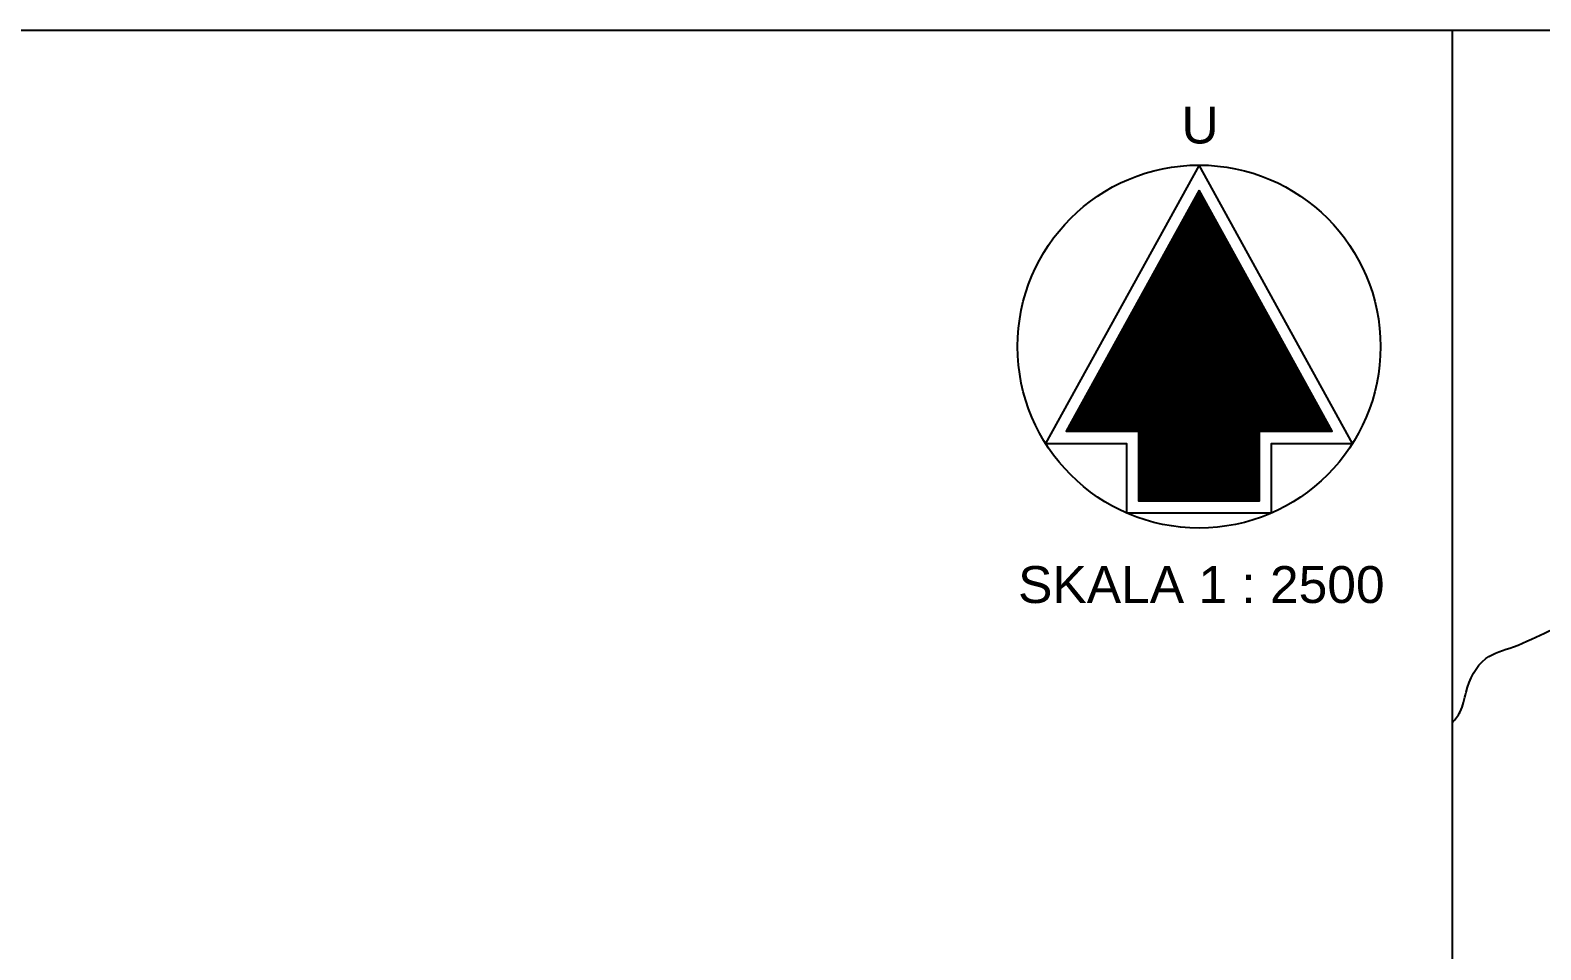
# Model space of a CAD drawing. Header units: metres. Extents: x -750 to 1235, y -4011 to -2636.
# Drawn here: x 589.5 to 917.2, y -2835.1 to -2635.6 of the extents above; entities that cross this region are included whole.
import ezdxf

# ---------------------------------------------------------------- set-up
doc = ezdxf.new("R2010")
doc.units = ezdxf.units.M
doc.header["$MEASUREMENT"] = 0
for name, color, linetype in [('BL', 7, 'CONTINUOUS'), ('EDIT', 1, 'CONTINUOUS'), ('EDIT2', 7, 'CONTINUOUS')]:
    doc.layers.add(name, color=color, linetype=linetype)
doc.styles.add('STYLE2', font='arial.ttf', dxfattribs={"width": 1.5, "height": 1.5})

msp = doc.modelspace()

# ---------------------------------------------------------------- linework, layer by layer
at = {"layer": 'BL'}
for p, q in [((842.79, -2670.84), (843.38, -2670.84)), ((842.97, -2670.52), (843.2, -2670.52)), ((840.98, -2674.12), (845.19, -2674.12)), ((841.16, -2673.8), (845.01, -2673.8)), ((841.35, -2673.47), (844.83, -2673.47)), ((841.53, -2673.14), (844.65, -2673.14)), ((841.71, -2672.81), (844.46, -2672.81)), ((841.89, -2672.48), (844.28, -2672.48)), ((842.07, -2672.16), (844.1, -2672.16)), ((842.25, -2671.83), (843.92, -2671.83)), ((842.43, -2671.5), (843.74, -2671.5)), ((842.61, -2671.17), (843.56, -2671.17)), ((839.17, -2677.41), (847, -2677.41)), ((839.35, -2677.08), (846.82, -2677.08)), ((839.54, -2676.75), (846.64, -2676.75)), ((839.72, -2676.42), (846.46, -2676.42)), ((839.9, -2676.09), (846.27, -2676.09)), ((840.08, -2675.77), (846.09, -2675.77)), ((840.26, -2675.44), (845.91, -2675.44)), ((840.44, -2675.11), (845.73, -2675.11)), ((840.62, -2674.78), (845.55, -2674.78)), ((840.8, -2674.45), (845.37, -2674.45)), ((837.36, -2680.69), (848.81, -2680.69)), ((837.54, -2680.36), (848.63, -2680.36)), ((837.72, -2680.03), (848.45, -2680.03)), ((837.91, -2679.7), (848.27, -2679.7)), ((838.09, -2679.37), (848.08, -2679.37)), ((838.27, -2679.05), (847.9, -2679.05)), ((838.45, -2678.72), (847.72, -2678.72)), ((838.63, -2678.39), (847.54, -2678.39)), ((838.81, -2678.06), (847.36, -2678.06)), ((838.99, -2677.73), (847.18, -2677.73)), ((835.55, -2683.97), (850.62, -2683.97)), ((835.73, -2683.64), (850.44, -2683.64)), ((835.91, -2683.31), (850.26, -2683.31)), ((836.1, -2682.98), (850.08, -2682.98)), ((836.28, -2682.66), (849.89, -2682.66)), ((836.46, -2682.33), (849.71, -2682.33)), ((836.64, -2682), (849.53, -2682)), ((836.82, -2681.67), (849.35, -2681.67)), ((837, -2681.34), (849.17, -2681.34)), ((837.18, -2681.02), (848.99, -2681.02)), ((833.74, -2687.25), (852.43, -2687.25)), ((833.92, -2686.92), (852.25, -2686.92)), ((834.1, -2686.59), (852.07, -2686.59)), ((834.29, -2686.27), (851.89, -2686.27)), ((834.47, -2685.94), (851.71, -2685.94)), ((834.65, -2685.61), (851.52, -2685.61)), ((834.83, -2685.28), (851.34, -2685.28)), ((835.01, -2684.95), (851.16, -2684.95)), ((835.19, -2684.62), (850.98, -2684.62)), ((835.37, -2684.3), (850.8, -2684.3)), ((831.93, -2690.53), (854.24, -2690.53)), ((832.11, -2690.2), (854.06, -2690.2)), ((832.29, -2689.87), (853.88, -2689.87)), ((832.48, -2689.55), (853.7, -2689.55)), ((832.66, -2689.22), (853.52, -2689.22)), ((832.84, -2688.89), (853.33, -2688.89)), ((833.02, -2688.56), (853.15, -2688.56)), ((833.2, -2688.23), (852.97, -2688.23)), ((833.38, -2687.91), (852.79, -2687.91)), ((833.56, -2687.58), (852.61, -2687.58)), ((830.12, -2693.81), (856.05, -2693.81)), ((830.3, -2693.48), (855.87, -2693.48)), ((830.48, -2693.16), (855.69, -2693.16)), ((830.67, -2692.83), (855.51, -2692.83)), ((830.85, -2692.5), (855.33, -2692.5)), ((831.03, -2692.17), (855.14, -2692.17)), ((831.21, -2691.84), (854.96, -2691.84)), ((831.39, -2691.52), (854.78, -2691.52)), ((831.57, -2691.19), (854.6, -2691.19)), ((831.75, -2690.86), (854.42, -2690.86)), ((828.31, -2697.09), (857.86, -2697.09)), ((828.49, -2696.77), (857.68, -2696.77)), ((828.67, -2696.44), (857.5, -2696.44)), ((828.85, -2696.11), (857.32, -2696.11)), ((829.04, -2695.78), (857.14, -2695.78)), ((829.22, -2695.45), (856.95, -2695.45)), ((829.4, -2695.12), (856.77, -2695.12)), ((829.58, -2694.8), (856.59, -2694.8)), ((829.76, -2694.47), (856.41, -2694.47)), ((829.94, -2694.14), (856.23, -2694.14)), ((826.5, -2700.37), (859.67, -2700.37)), ((826.68, -2700.05), (859.49, -2700.05)), ((826.86, -2699.72), (859.31, -2699.72)), ((827.04, -2699.39), (859.13, -2699.39)), ((827.23, -2699.06), (858.95, -2699.06)), ((827.41, -2698.73), (858.76, -2698.73)), ((827.59, -2698.41), (858.58, -2698.41)), ((827.77, -2698.08), (858.4, -2698.08)), ((827.95, -2697.75), (858.22, -2697.75)), ((828.13, -2697.42), (858.04, -2697.42)), ((824.69, -2703.66), (861.48, -2703.66)), ((824.87, -2703.33), (861.3, -2703.33)), ((825.05, -2703), (861.12, -2703)), ((825.23, -2702.67), (860.94, -2702.67)), ((825.42, -2702.34), (860.76, -2702.34)), ((825.6, -2702.02), (860.57, -2702.02)), ((825.78, -2701.69), (860.39, -2701.69)), ((825.96, -2701.36), (860.21, -2701.36)), ((826.14, -2701.03), (860.03, -2701.03)), ((826.32, -2700.7), (859.85, -2700.7)), ((822.88, -2706.94), (863.29, -2706.94)), ((823.06, -2706.61), (863.11, -2706.61)), ((823.24, -2706.28), (862.93, -2706.28)), ((823.42, -2705.95), (862.75, -2705.95)), ((823.61, -2705.62), (862.57, -2705.62)), ((823.79, -2705.3), (862.39, -2705.3)), ((823.97, -2704.97), (862.2, -2704.97)), ((824.15, -2704.64), (862.02, -2704.64)), ((824.33, -2704.31), (861.84, -2704.31)), ((824.51, -2703.98), (861.66, -2703.98)), ((821.07, -2710.22), (865.1, -2710.22)), ((821.25, -2709.89), (864.92, -2709.89)), ((821.43, -2709.56), (864.74, -2709.56)), ((821.61, -2709.23), (864.56, -2709.23)), ((821.8, -2708.91), (864.38, -2708.91)), ((821.98, -2708.58), (864.2, -2708.58)), ((822.16, -2708.25), (864.01, -2708.25)), ((822.34, -2707.92), (863.83, -2707.92)), ((822.52, -2707.59), (863.65, -2707.59)), ((822.7, -2707.27), (863.47, -2707.27)), ((819.26, -2713.5), (866.91, -2713.5)), ((819.44, -2713.17), (866.73, -2713.17)), ((819.62, -2712.84), (866.55, -2712.84)), ((819.8, -2712.52), (866.37, -2712.52)), ((819.98, -2712.19), (866.19, -2712.19)), ((820.17, -2711.86), (866.01, -2711.86)), ((820.35, -2711.53), (865.82, -2711.53)), ((820.53, -2711.2), (865.64, -2711.2)), ((820.71, -2710.87), (865.46, -2710.87)), ((820.89, -2710.55), (865.28, -2710.55)), ((817.45, -2716.78), (868.72, -2716.78)), ((817.63, -2716.45), (868.54, -2716.45)), ((817.81, -2716.12), (868.36, -2716.12)), ((817.99, -2715.8), (868.18, -2715.8)), ((818.17, -2715.47), (868, -2715.47)), ((818.36, -2715.14), (867.82, -2715.14)), ((818.54, -2714.81), (867.63, -2714.81)), ((818.72, -2714.48), (867.45, -2714.48)), ((818.9, -2714.16), (867.27, -2714.16)), ((819.08, -2713.83), (867.09, -2713.83)), ((815.64, -2720.06), (870.53, -2720.06)), ((815.82, -2719.73), (870.35, -2719.73)), ((816, -2719.41), (870.17, -2719.41)), ((816.18, -2719.08), (869.99, -2719.08)), ((816.36, -2718.75), (869.81, -2718.75)), ((816.55, -2718.42), (869.63, -2718.42)), ((816.73, -2718.09), (869.44, -2718.09)), ((816.91, -2717.77), (869.26, -2717.77)), ((817.09, -2717.44), (869.08, -2717.44)), ((817.27, -2717.11), (868.9, -2717.11)), ((814.37, -2722.36), (871.8, -2722.36)), ((814.55, -2722.03), (871.62, -2722.03)), ((814.74, -2721.7), (871.44, -2721.7)), ((814.92, -2721.37), (871.26, -2721.37)), ((815.1, -2721.05), (871.07, -2721.05)), ((815.28, -2720.72), (870.89, -2720.72)), ((815.46, -2720.39), (870.71, -2720.39)), ((829.96, -2722.69), (856.21, -2722.69)), ((829.96, -2723.02), (856.21, -2723.02)), ((829.96, -2723.34), (856.21, -2723.34)), ((829.96, -2723.67), (856.21, -2723.67)), ((829.96, -2724), (856.21, -2724)), ((829.96, -2724.33), (856.21, -2724.33)), ((829.96, -2724.66), (856.21, -2724.66)), ((829.96, -2724.98), (856.21, -2724.98)), ((829.96, -2725.31), (856.21, -2725.31)), ((829.96, -2725.64), (856.21, -2725.64)), ((829.96, -2725.97), (856.21, -2725.97)), ((829.96, -2726.3), (856.21, -2726.3)), ((829.96, -2726.62), (856.21, -2726.62)), ((829.96, -2726.95), (856.21, -2726.95)), ((829.96, -2727.28), (856.21, -2727.28)), ((829.96, -2727.61), (856.21, -2727.61)), ((829.96, -2727.94), (856.21, -2727.94)), ((829.96, -2728.27), (856.21, -2728.27)), ((829.96, -2728.59), (856.21, -2728.59)), ((829.96, -2728.92), (856.21, -2728.92)), ((829.96, -2729.25), (856.21, -2729.25)), ((829.96, -2729.58), (856.21, -2729.58)), ((829.96, -2729.91), (856.21, -2729.91)), ((829.96, -2730.23), (856.21, -2730.23)), ((829.96, -2730.56), (856.21, -2730.56)), ((829.96, -2730.89), (856.21, -2730.89)), ((829.96, -2731.22), (856.21, -2731.22)), ((829.96, -2731.55), (856.21, -2731.55)), ((829.96, -2731.87), (856.21, -2731.87)), ((829.96, -2732.2), (856.21, -2732.2)), ((829.96, -2732.53), (856.21, -2732.53)), ((829.96, -2732.86), (856.21, -2732.86)), ((829.96, -2733.19), (856.21, -2733.19)), ((829.96, -2733.52), (856.21, -2733.52)), ((829.96, -2733.84), (856.21, -2733.84)), ((829.96, -2734.17), (856.21, -2734.17)), ((829.96, -2734.5), (856.21, -2734.5)), ((829.96, -2734.83), (856.21, -2734.83)), ((829.96, -2735.16), (856.21, -2735.16)), ((829.96, -2735.48), (856.21, -2735.48)), ((829.96, -2735.81), (856.21, -2735.81)), ((829.96, -2736.14), (856.21, -2736.14)), ((829.96, -2736.47), (856.21, -2736.47)), ((829.96, -2736.8), (856.21, -2736.8)), ((829.96, -2737.12), (856.21, -2737.12)), ((829.96, -2737.45), (856.21, -2737.45))]:
    msp.add_line(p, q, dxfattribs=at)
msp.add_lwpolyline([(843.09, -2664.88), (809.78, -2725.25), (827.34, -2725.25), (827.34, -2740.34), (858.84, -2740.34), (858.84, -2725.25), (876.39, -2725.25), (843.09, -2664.88)], dxfattribs=at)
msp.add_lwpolyline([(843.09, -2670.31), (814.22, -2722.63), (829.96, -2722.63), (829.96, -2737.72), (856.21, -2737.72), (856.21, -2722.63), (871.95, -2722.63)], close=True, dxfattribs=at)
msp.add_circle((843.09, -2704.25), 39.37, dxfattribs=at)
at = {"layer": 'EDIT', "color": 8}
msp.add_open_spline([(897.99, -2785.85), (898.69, -2785.14), (900.2, -2783.2), (901.07, -2777.88), (904.12, -2771.39), (912.1, -2769.39), (919.11, -2765.7), (928.37, -2762.15), (931.23, -2753.04), (937.78, -2746.53), (945.28, -2741.13), (954.13, -2743.89), (961.94, -2746.71), (967.21, -2754.56), (973.98, -2759.19), (978.01, -2765.67), (984.97, -2765.93), (989.66, -2771.12), (996.62, -2773.4), (1003.85, -2777.58), (1010.23, -2783.56), (1016.4, -2790.95), (1024.57, -2797.02), (1033.58, -2801.88), (1043.02, -2809.46), (1041.92, -2819.72), (1045.59, -2831.05), (1058.55, -2828.51), (1068.22, -2829.33), (1077.71, -2829.4), (1084.13, -2828.88), (1090.08, -2823.78), (1098.18, -2826.77), (1104.86, -2828.53), (1111.13, -2832.35), (1118.49, -2826.84), (1125.48, -2824.24), (1129.28, -2820.78), (1130.26, -2819.89)], degree=3, knots=[1.1993, 1.1993, 1.1993, 1.1993, 1.249009, 1.323233, 1.463471, 1.571821, 1.711942, 1.868105, 2.033946, 2.149712, 2.334246, 2.443073, 2.592624, 2.738539, 2.894515, 3.005146, 3.086259, 3.214486, 3.332234, 3.446929, 3.62825, 3.764115, 3.926301, 4.12761, 4.288529, 4.475539, 4.625017, 4.781696, 5.030701, 5.137417, 5.253229, 5.342357, 5.500321, 5.628567, 5.705184, 5.835966, 6.023892, 6.089462, 6.089462, 6.089462, 6.089462], dxfattribs=at)
at = {"layer": 'EDIT2', "color": 7}
for p, q in [((-749.54, -2635.63), (1235.49, -2635.63)), ((897.99, -2635.63), (897.99, -2932.83))]:
    msp.add_line(p, q, dxfattribs=at)

# ---------------------------------------------------------------- texts
at = {"layer": 'EDIT2', "linetype": 'Continuous', "style": 'STYLE2'}
for s, p in [('U', (839.27, -2660.19)), ('U', (839.27, -2660.19)), ('SKALA 1 : 2500', (803.82, -2759.87))]:
    msp.add_text(s, height=8, dxfattribs=at).set_placement(p)

doc.saveas('drawing.dxf')
